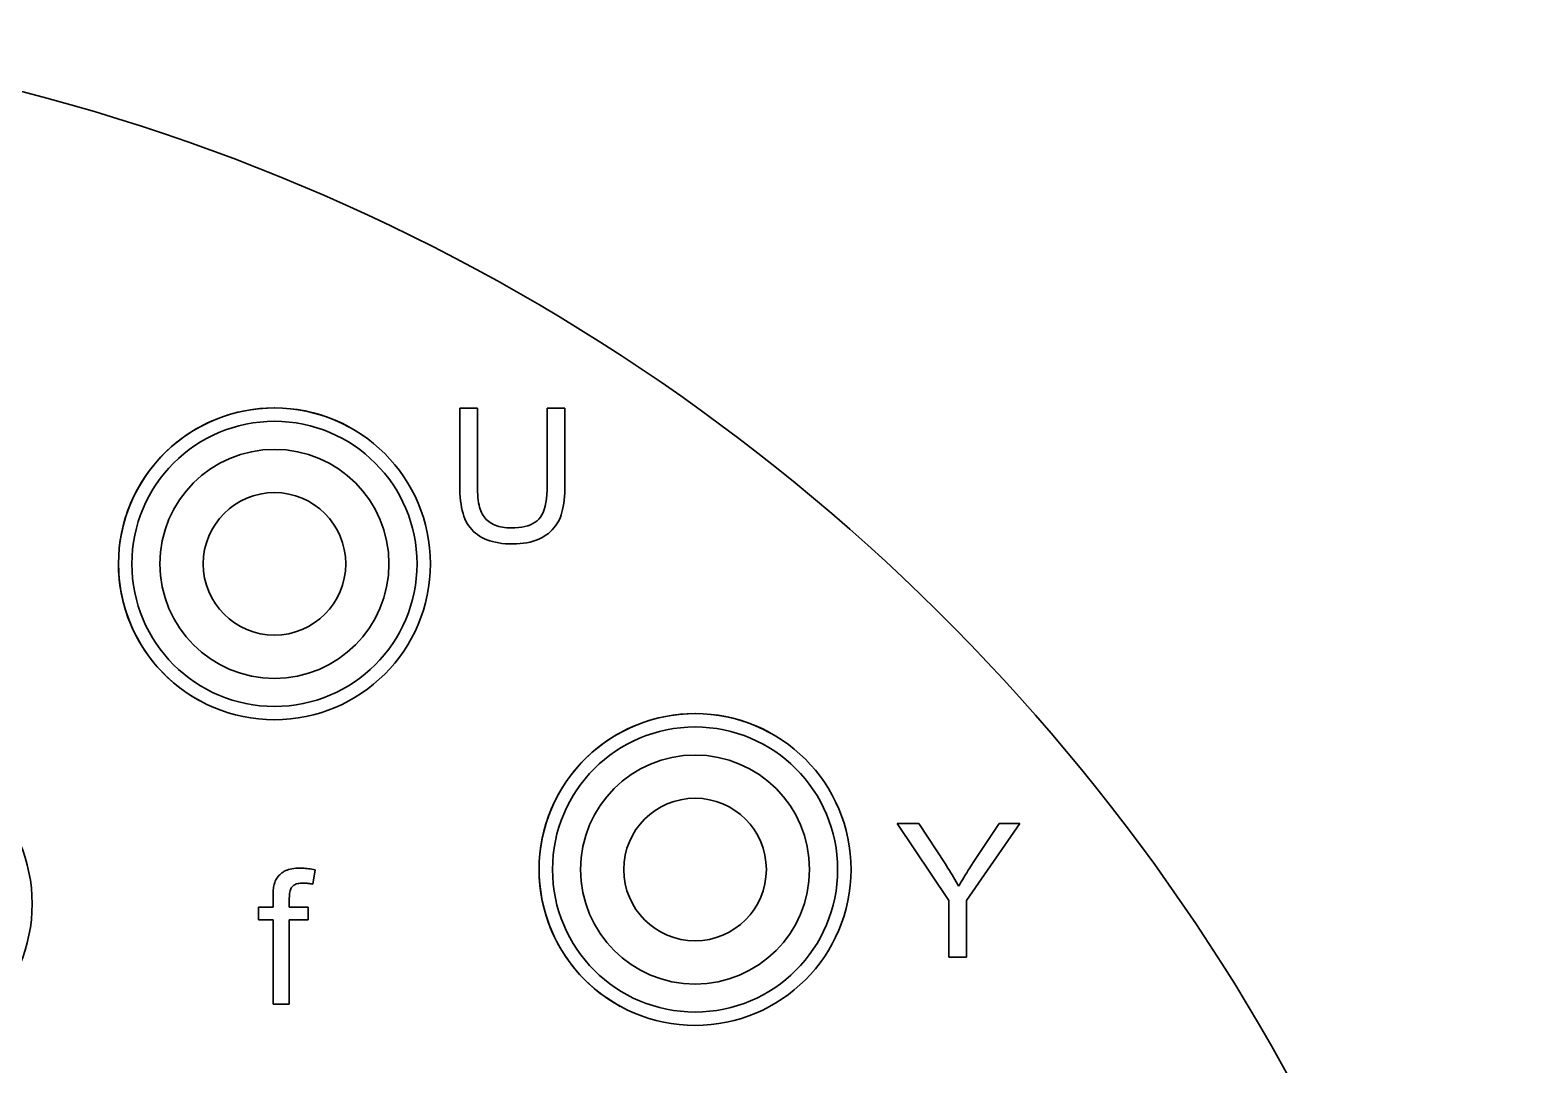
# Model space of a CAD drawing. Extents: x 23 to 417, y 3 to 294.
# Drawn here: x 153.62 to 166.29, y 117.19 to 125.9 of the extents above; entities that cross this region are included whole.
import ezdxf

# ---------------------------------------------------------------- set-up
doc = ezdxf.new("R2010")
doc.units = 0
doc.layers.get('0').update_dxf_attribs({"lineweight": 13})

msp = doc.modelspace()

# ---------------------------------------------------------------- linework, layer by layer
at = {"color": 7, "lineweight": 35, "ltscale": 0.003722}
for p, q in [((157.2314, 122.7146), (157.3802, 122.7146)), ((157.9673, 122.7146), (158.1162, 122.7146)), ((161.4955, 118.0932), (161.3466, 118.0932))]:
    msp.add_line(p, q, dxfattribs=at)
at = {"color": 7, "lineweight": 35, "ltscale": 0.016249}
for p, q in [((157.2314, 122.0647), (157.2314, 122.7146)), ((158.1162, 122.7146), (158.1162, 122.0647))]:
    msp.add_line(p, q, dxfattribs=at)
at = {"color": 7, "lineweight": 35, "ltscale": 0.01623}
for p, q in [((157.3802, 122.7146), (157.3802, 122.0654)), ((157.9673, 122.0654), (157.9673, 122.7146))]:
    msp.add_line(p, q, dxfattribs=at)
at = {"color": 7, "lineweight": 35, "ltscale": 0.000875261}
msp.add_line((157.2318, 122.0297), (157.2314, 122.0647), dxfattribs=at)
at = {"color": 7, "lineweight": 35, "ltscale": 0.000713564}
msp.add_line((157.3802, 122.0654), (157.3805, 122.0369), dxfattribs=at)
at = {"color": 7, "lineweight": 35, "ltscale": 0.001025}
msp.add_line((157.9666, 122.0244), (157.9673, 122.0654), dxfattribs=at)
at = {"color": 7, "lineweight": 35, "ltscale": 0.000830604}
msp.add_line((158.1162, 122.0647), (158.1158, 122.0314), dxfattribs=at)
at = {"color": 7, "lineweight": 35, "ltscale": 0.000838025}
msp.add_line((157.2331, 121.9962), (157.2318, 122.0297), dxfattribs=at)
at = {"color": 7, "lineweight": 35, "ltscale": 0.000801175}
msp.add_line((157.2352, 121.9642), (157.2331, 121.9962), dxfattribs=at)
at = {"color": 7, "lineweight": 35, "ltscale": 0.000765594}
msp.add_line((157.2383, 121.9337), (157.2352, 121.9642), dxfattribs=at)
at = {"color": 7, "lineweight": 35, "ltscale": 0.000730276}
msp.add_line((157.2421, 121.9048), (157.2383, 121.9337), dxfattribs=at)
at = {"color": 7, "lineweight": 35, "ltscale": 0.000675512}
msp.add_line((157.3805, 122.0369), (157.3813, 122.0099), dxfattribs=at)
at = {"color": 7, "lineweight": 35, "ltscale": 0.000637192}
msp.add_line((157.3813, 122.0099), (157.3827, 121.9844), dxfattribs=at)
at = {"color": 7, "lineweight": 35, "ltscale": 0.000599862}
msp.add_line((157.3827, 121.9844), (157.3846, 121.9605), dxfattribs=at)
at = {"color": 7, "lineweight": 35, "ltscale": 0.000562671}
msp.add_line((157.3846, 121.9605), (157.3871, 121.9381), dxfattribs=at)
at = {"color": 7, "lineweight": 35, "ltscale": 0.000526074}
msp.add_line((157.3871, 121.9381), (157.3901, 121.9173), dxfattribs=at)
at = {"color": 7, "lineweight": 35, "ltscale": 0.00076616}
msp.add_line((157.9498, 121.888), (157.9561, 121.918), dxfattribs=at)
at = {"color": 7, "lineweight": 35, "ltscale": 0.000827596}
msp.add_line((157.9561, 121.918), (157.961, 121.9507), dxfattribs=at)
at = {"color": 7, "lineweight": 35, "ltscale": 0.000891803}
msp.add_line((157.961, 121.9507), (157.9645, 121.9862), dxfattribs=at)
at = {"color": 7, "lineweight": 35, "ltscale": 0.000957289}
msp.add_line((157.9645, 121.9862), (157.9666, 122.0244), dxfattribs=at)
at = {"color": 7, "lineweight": 35, "ltscale": 0.000696021}
msp.add_line((158.11, 121.9402), (158.1066, 121.9125), dxfattribs=at)
at = {"color": 7, "lineweight": 35, "ltscale": 0.000728958}
msp.add_line((158.1127, 121.9692), (158.11, 121.9402), dxfattribs=at)
at = {"color": 7, "lineweight": 35, "ltscale": 0.000762242}
msp.add_line((158.1146, 121.9996), (158.1127, 121.9692), dxfattribs=at)
at = {"color": 7, "lineweight": 35, "ltscale": 0.000796181}
msp.add_line((158.1158, 122.0314), (158.1146, 121.9996), dxfattribs=at)
at = {"color": 7, "lineweight": 35, "ltscale": 0.000696182}
msp.add_line((157.2468, 121.8773), (157.2421, 121.9048), dxfattribs=at)
at = {"color": 7, "lineweight": 35, "ltscale": 0.000663437}
msp.add_line((157.2524, 121.8514), (157.2468, 121.8773), dxfattribs=at)
at = {"color": 7, "lineweight": 35, "ltscale": 0.000631448}
msp.add_line((157.2589, 121.8269), (157.2524, 121.8514), dxfattribs=at)
at = {"color": 7, "lineweight": 35, "ltscale": 0.000601242}
msp.add_line((157.2662, 121.804), (157.2589, 121.8269), dxfattribs=at)
at = {"color": 7, "lineweight": 35, "ltscale": 0.000572305}
msp.add_line((157.2743, 121.7826), (157.2662, 121.804), dxfattribs=at)
at = {"color": 7, "lineweight": 35, "ltscale": 0.000490397}
msp.add_line((157.3901, 121.9173), (157.3936, 121.898), dxfattribs=at)
at = {"color": 7, "lineweight": 35, "ltscale": 0.000455362}
msp.add_line((157.3936, 121.898), (157.3977, 121.8803), dxfattribs=at)
at = {"color": 7, "lineweight": 35, "ltscale": 0.000421083}
msp.add_line((157.3977, 121.8803), (157.4023, 121.8641), dxfattribs=at)
at = {"color": 7, "lineweight": 35, "ltscale": 0.000388917}
msp.add_line((157.4023, 121.8641), (157.4075, 121.8494), dxfattribs=at)
at = {"color": 7, "lineweight": 35, "ltscale": 0.000369204}
msp.add_line((157.4075, 121.8494), (157.4133, 121.8358), dxfattribs=at)
at = {"color": 7, "lineweight": 35, "ltscale": 0.000363389}
msp.add_line((157.4133, 121.8358), (157.4199, 121.8229), dxfattribs=at)
at = {"color": 7, "lineweight": 35, "ltscale": 0.00035873}
msp.add_line((157.4199, 121.8229), (157.4274, 121.8106), dxfattribs=at)
at = {"color": 7, "lineweight": 35, "ltscale": 0.000356313}
msp.add_line((157.4274, 121.8106), (157.4355, 121.7989), dxfattribs=at)
at = {"color": 7, "lineweight": 35, "ltscale": 0.000355275}
msp.add_line((157.4355, 121.7989), (157.4445, 121.7879), dxfattribs=at)
at = {"color": 7, "lineweight": 35, "ltscale": 0.000524621}
msp.add_line((157.8975, 121.7792), (157.9107, 121.7955), dxfattribs=at)
at = {"color": 7, "lineweight": 35, "ltscale": 0.000560226}
msp.add_line((157.9107, 121.7955), (157.9226, 121.8145), dxfattribs=at)
at = {"color": 7, "lineweight": 35, "ltscale": 0.000603727}
msp.add_line((157.9226, 121.8145), (157.9331, 121.8362), dxfattribs=at)
at = {"color": 7, "lineweight": 35, "ltscale": 0.000653209}
msp.add_line((157.9331, 121.8362), (157.9422, 121.8607), dxfattribs=at)
at = {"color": 7, "lineweight": 35, "ltscale": 0.000707742}
msp.add_line((157.9422, 121.8607), (157.9498, 121.888), dxfattribs=at)
at = {"color": 7, "lineweight": 35, "ltscale": 0.00053166}
msp.add_line((158.0778, 121.7953), (158.0695, 121.7757), dxfattribs=at)
at = {"color": 7, "lineweight": 35, "ltscale": 0.000547363}
msp.add_line((158.0851, 121.8159), (158.0778, 121.7953), dxfattribs=at)
at = {"color": 7, "lineweight": 35, "ltscale": 0.000574917}
msp.add_line((158.0916, 121.838), (158.0851, 121.8159), dxfattribs=at)
at = {"color": 7, "lineweight": 35, "ltscale": 0.000603642}
msp.add_line((158.0974, 121.8614), (158.0916, 121.838), dxfattribs=at)
at = {"color": 7, "lineweight": 35, "ltscale": 0.000633184}
msp.add_line((158.1024, 121.8863), (158.0974, 121.8614), dxfattribs=at)
at = {"color": 7, "lineweight": 35, "ltscale": 0.000664482}
msp.add_line((158.1066, 121.9125), (158.1024, 121.8863), dxfattribs=at)
at = {"color": 7, "lineweight": 35, "ltscale": 0.000553755}
msp.add_line((157.2835, 121.7625), (157.2743, 121.7826), dxfattribs=at)
at = {"color": 7, "lineweight": 35, "ltscale": 0.000544541}
msp.add_line((157.2938, 121.7433), (157.2835, 121.7625), dxfattribs=at)
at = {"color": 7, "lineweight": 35, "ltscale": 0.000538101}
msp.add_line((157.3053, 121.7251), (157.2938, 121.7433), dxfattribs=at)
at = {"color": 7, "lineweight": 35, "ltscale": 0.00053383}
msp.add_line((157.3179, 121.7079), (157.3053, 121.7251), dxfattribs=at)
at = {"color": 7, "lineweight": 35, "ltscale": 0.000532871}
msp.add_line((157.3317, 121.6916), (157.3179, 121.7079), dxfattribs=at)
at = {"color": 7, "lineweight": 35, "ltscale": 0.000533907}
msp.add_line((157.3466, 121.6763), (157.3317, 121.6916), dxfattribs=at)
at = {"color": 7, "lineweight": 35, "ltscale": 0.000538233}
msp.add_line((157.3627, 121.662), (157.3466, 121.6763), dxfattribs=at)
at = {"color": 7, "lineweight": 35, "ltscale": 0.000356231}
msp.add_line((157.4445, 121.7879), (157.4543, 121.7775), dxfattribs=at)
at = {"color": 7, "lineweight": 35, "ltscale": 0.000358961}
msp.add_line((157.4543, 121.7775), (157.4648, 121.7678), dxfattribs=at)
at = {"color": 7, "lineweight": 35, "ltscale": 0.00036322}
msp.add_line((157.4648, 121.7678), (157.4761, 121.7587), dxfattribs=at)
at = {"color": 7, "lineweight": 35, "ltscale": 0.000369313}
msp.add_line((157.4761, 121.7587), (157.4882, 121.7502), dxfattribs=at)
at = {"color": 7, "lineweight": 35, "ltscale": 0.000377087}
msp.add_line((157.4882, 121.7502), (157.5011, 121.7424), dxfattribs=at)
at = {"color": 7, "lineweight": 35, "ltscale": 0.000383406}
msp.add_line((157.5011, 121.7424), (157.5147, 121.7352), dxfattribs=at)
at = {"color": 7, "lineweight": 35, "ltscale": 0.000388641}
msp.add_line((157.5147, 121.7352), (157.5289, 121.7288), dxfattribs=at)
at = {"color": 7, "lineweight": 35, "ltscale": 0.000394825}
msp.add_line((157.5289, 121.7288), (157.5436, 121.7232), dxfattribs=at)
at = {"color": 7, "lineweight": 35, "ltscale": 0.000402378}
msp.add_line((157.5436, 121.7232), (157.5589, 121.7183), dxfattribs=at)
at = {"color": 7, "lineweight": 35, "ltscale": 0.000411713}
msp.add_line((157.5589, 121.7183), (157.5749, 121.7142), dxfattribs=at)
at = {"color": 7, "lineweight": 35, "ltscale": 0.000421711}
msp.add_line((157.5749, 121.7142), (157.5914, 121.7108), dxfattribs=at)
at = {"color": 7, "lineweight": 35, "ltscale": 0.000433052}
msp.add_line((157.5914, 121.7108), (157.6085, 121.7081), dxfattribs=at)
at = {"color": 7, "lineweight": 35, "ltscale": 0.000445075}
msp.add_line((157.6085, 121.7081), (157.6262, 121.7063), dxfattribs=at)
at = {"color": 7, "lineweight": 35, "ltscale": 0.000458357}
msp.add_line((157.6262, 121.7063), (157.6445, 121.7051), dxfattribs=at)
at = {"color": 7, "lineweight": 35, "ltscale": 0.000472163}
msp.add_line((157.6445, 121.7051), (157.6634, 121.7047), dxfattribs=at)
at = {"color": 7, "lineweight": 35, "ltscale": 0.000797861}
msp.add_line((157.6634, 121.7047), (157.6953, 121.7055), dxfattribs=at)
at = {"color": 7, "lineweight": 35, "ltscale": 0.000752543}
msp.add_line((157.6953, 121.7055), (157.7253, 121.7077), dxfattribs=at)
at = {"color": 7, "lineweight": 35, "ltscale": 0.000709079}
msp.add_line((157.7253, 121.7077), (157.7535, 121.7115), dxfattribs=at)
at = {"color": 7, "lineweight": 35, "ltscale": 0.000668817}
msp.add_line((157.7535, 121.7115), (157.7797, 121.7167), dxfattribs=at)
at = {"color": 7, "lineweight": 35, "ltscale": 0.000631144}
msp.add_line((157.7797, 121.7167), (157.804, 121.7234), dxfattribs=at)
at = {"color": 7, "lineweight": 35, "ltscale": 0.00059781}
msp.add_line((157.804, 121.7234), (157.8265, 121.7315), dxfattribs=at)
at = {"color": 7, "lineweight": 35, "ltscale": 0.000568506}
msp.add_line((157.8265, 121.7315), (157.8471, 121.7412), dxfattribs=at)
at = {"color": 7, "lineweight": 35, "ltscale": 0.000544148}
msp.add_line((157.8471, 121.7412), (157.8658, 121.7524), dxfattribs=at)
at = {"color": 7, "lineweight": 35, "ltscale": 0.000525853}
msp.add_line((157.8658, 121.7524), (157.8826, 121.765), dxfattribs=at)
at = {"color": 7, "lineweight": 35, "ltscale": 0.000513843}
msp.add_line((157.8826, 121.765), (157.8975, 121.7792), dxfattribs=at)
at = {"color": 7, "lineweight": 35, "ltscale": 0.00055539}
msp.add_line((157.9938, 121.6739), (157.9769, 121.6595), dxfattribs=at)
at = {"color": 7, "lineweight": 35, "ltscale": 0.000544906}
msp.add_line((158.0095, 121.689), (157.9938, 121.6739), dxfattribs=at)
at = {"color": 7, "lineweight": 35, "ltscale": 0.000536678}
msp.add_line((158.024, 121.7048), (158.0095, 121.689), dxfattribs=at)
at = {"color": 7, "lineweight": 35, "ltscale": 0.000530955}
msp.add_line((158.0372, 121.7215), (158.024, 121.7048), dxfattribs=at)
at = {"color": 7, "lineweight": 35, "ltscale": 0.000527041}
msp.add_line((158.0492, 121.7388), (158.0372, 121.7215), dxfattribs=at)
at = {"color": 7, "lineweight": 35, "ltscale": 0.000526387}
msp.add_line((158.06, 121.7569), (158.0492, 121.7388), dxfattribs=at)
at = {"color": 7, "lineweight": 35, "ltscale": 0.000527664}
msp.add_line((158.0695, 121.7757), (158.06, 121.7569), dxfattribs=at)
at = {"color": 7, "lineweight": 35, "ltscale": 0.000544515}
msp.add_line((157.3799, 121.6487), (157.3627, 121.662), dxfattribs=at)
at = {"color": 7, "lineweight": 35, "ltscale": 0.000553713}
msp.add_line((157.3983, 121.6363), (157.3799, 121.6487), dxfattribs=at)
at = {"color": 7, "lineweight": 35, "ltscale": 0.000565145}
msp.add_line((157.4179, 121.6249), (157.3983, 121.6363), dxfattribs=at)
at = {"color": 7, "lineweight": 35, "ltscale": 0.000578197}
msp.add_line((157.4385, 121.6146), (157.4179, 121.6249), dxfattribs=at)
at = {"color": 7, "lineweight": 35, "ltscale": 0.000592668}
msp.add_line((157.4604, 121.6053), (157.4385, 121.6146), dxfattribs=at)
at = {"color": 7, "lineweight": 35, "ltscale": 0.000610098}
msp.add_line((157.4833, 121.5971), (157.4604, 121.6053), dxfattribs=at)
at = {"color": 7, "lineweight": 35, "ltscale": 0.000628766}
msp.add_line((157.5075, 121.5901), (157.4833, 121.5971), dxfattribs=at)
at = {"color": 7, "lineweight": 35, "ltscale": 0.000649527}
msp.add_line((157.5328, 121.5841), (157.5075, 121.5901), dxfattribs=at)
at = {"color": 7, "lineweight": 35, "ltscale": 0.0006722}
msp.add_line((157.5592, 121.5792), (157.5328, 121.5841), dxfattribs=at)
at = {"color": 7, "lineweight": 35, "ltscale": 0.000696342}
msp.add_line((157.5868, 121.5754), (157.5592, 121.5792), dxfattribs=at)
at = {"color": 7, "lineweight": 35, "ltscale": 0.000721625}
msp.add_line((157.6155, 121.5726), (157.5868, 121.5754), dxfattribs=at)
at = {"color": 7, "lineweight": 35, "ltscale": 0.000748419}
msp.add_line((157.6454, 121.571), (157.6155, 121.5726), dxfattribs=at)
at = {"color": 7, "lineweight": 35, "ltscale": 0.000776029}
msp.add_line((157.6765, 121.5705), (157.6454, 121.571), dxfattribs=at)
at = {"color": 7, "lineweight": 35, "ltscale": 0.000798074}
msp.add_line((157.7084, 121.5711), (157.6765, 121.5705), dxfattribs=at)
at = {"color": 7, "lineweight": 35, "ltscale": 0.000767917}
msp.add_line((157.739, 121.573), (157.7084, 121.5711), dxfattribs=at)
at = {"color": 7, "lineweight": 35, "ltscale": 0.000739419}
msp.add_line((157.7684, 121.5761), (157.739, 121.573), dxfattribs=at)
at = {"color": 7, "lineweight": 35, "ltscale": 0.000712575}
msp.add_line((157.7966, 121.5805), (157.7684, 121.5761), dxfattribs=at)
at = {"color": 7, "lineweight": 35, "ltscale": 0.000687189}
msp.add_line((157.8235, 121.5861), (157.7966, 121.5805), dxfattribs=at)
at = {"color": 7, "lineweight": 35, "ltscale": 0.000664087}
msp.add_line((157.8492, 121.593), (157.8235, 121.5861), dxfattribs=at)
at = {"color": 7, "lineweight": 35, "ltscale": 0.000643172}
msp.add_line((157.8736, 121.6011), (157.8492, 121.593), dxfattribs=at)
at = {"color": 7, "lineweight": 35, "ltscale": 0.000624531}
msp.add_line((157.8967, 121.6105), (157.8736, 121.6011), dxfattribs=at)
at = {"color": 7, "lineweight": 35, "ltscale": 0.000608694}
msp.add_line((157.9186, 121.6211), (157.8967, 121.6105), dxfattribs=at)
at = {"color": 7, "lineweight": 35, "ltscale": 0.000595858}
msp.add_line((157.9393, 121.633), (157.9186, 121.6211), dxfattribs=at)
at = {"color": 7, "lineweight": 35, "ltscale": 0.000582276}
msp.add_line((157.9587, 121.6459), (157.9393, 121.633), dxfattribs=at)
at = {"color": 7, "lineweight": 35, "ltscale": 0.000567911}
msp.add_line((157.9769, 121.6595), (157.9587, 121.6459), dxfattribs=at)
at = {"color": 7, "lineweight": 35, "ltscale": 0.004528}
msp.add_line((160.9131, 119.2182), (161.0942, 119.2182), dxfattribs=at)
at = {"color": 7, "lineweight": 35, "ltscale": 0.019501}
msp.add_line((161.3466, 118.5697), (160.9131, 119.2182), dxfattribs=at)
at = {"color": 7, "lineweight": 35, "ltscale": 0.010131}
msp.add_line((161.0942, 119.2182), (161.3159, 118.879), dxfattribs=at)
at = {"color": 7, "lineweight": 35, "ltscale": 0.019717}
msp.add_line((161.9444, 119.2182), (161.4955, 118.5697), dxfattribs=at)
at = {"color": 7, "lineweight": 35, "ltscale": 0.009902}
msp.add_line((161.5531, 118.8874), (161.771, 119.2182), dxfattribs=at)
at = {"color": 7, "lineweight": 35, "ltscale": 0.004336}
msp.add_line((161.771, 119.2182), (161.9444, 119.2182), dxfattribs=at)
at = {"color": 7, "lineweight": 35, "ltscale": 0.00056498}
msp.add_line((161.3159, 118.879), (161.3281, 118.86), dxfattribs=at)
at = {"color": 7, "lineweight": 35, "ltscale": 0.000652316}
msp.add_line((161.5388, 118.8655), (161.5531, 118.8874), dxfattribs=at)
at = {"color": 7, "lineweight": 35, "ltscale": 0.00027942}
msp.add_line((155.6834, 118.7418), (155.6889, 118.7515), dxfattribs=at)
at = {"color": 7, "lineweight": 35, "ltscale": 0.000278696}
msp.add_line((155.6889, 118.7515), (155.695, 118.7608), dxfattribs=at)
at = {"color": 7, "lineweight": 35, "ltscale": 0.000279057}
msp.add_line((155.695, 118.7608), (155.7017, 118.7697), dxfattribs=at)
at = {"color": 7, "lineweight": 35, "ltscale": 0.000280778}
msp.add_line((155.7017, 118.7697), (155.709, 118.7782), dxfattribs=at)
at = {"color": 7, "lineweight": 35, "ltscale": 0.00028325}
msp.add_line((155.709, 118.7782), (155.717, 118.7863), dxfattribs=at)
at = {"color": 7, "lineweight": 35, "ltscale": 0.000287447}
msp.add_line((155.717, 118.7863), (155.7255, 118.794), dxfattribs=at)
at = {"color": 7, "lineweight": 35, "ltscale": 0.000292182}
msp.add_line((155.7255, 118.794), (155.7346, 118.8013), dxfattribs=at)
at = {"color": 7, "lineweight": 35, "ltscale": 0.000298289}
msp.add_line((155.7346, 118.8013), (155.7444, 118.8082), dxfattribs=at)
at = {"color": 7, "lineweight": 35, "ltscale": 0.000305686}
msp.add_line((155.7444, 118.8082), (155.7548, 118.8145), dxfattribs=at)
at = {"color": 7, "lineweight": 35, "ltscale": 0.00031527}
msp.add_line((155.7548, 118.8145), (155.7661, 118.8202), dxfattribs=at)
at = {"color": 7, "lineweight": 35, "ltscale": 0.000326706}
msp.add_line((155.7661, 118.8202), (155.7782, 118.8252), dxfattribs=at)
at = {"color": 7, "lineweight": 35, "ltscale": 0.000339636}
msp.add_line((155.7782, 118.8252), (155.791, 118.8295), dxfattribs=at)
at = {"color": 7, "lineweight": 35, "ltscale": 0.000354007}
msp.add_line((155.791, 118.8295), (155.8047, 118.8332), dxfattribs=at)
at = {"color": 7, "lineweight": 35, "ltscale": 0.000369945}
msp.add_line((155.8047, 118.8332), (155.8192, 118.8362), dxfattribs=at)
at = {"color": 7, "lineweight": 35, "ltscale": 0.000386668}
msp.add_line((155.8192, 118.8362), (155.8345, 118.8386), dxfattribs=at)
at = {"color": 7, "lineweight": 35, "ltscale": 0.000404426}
msp.add_line((155.8345, 118.8386), (155.8506, 118.8402), dxfattribs=at)
at = {"color": 7, "lineweight": 35, "ltscale": 0.000423301}
msp.add_line((155.8506, 118.8402), (155.8675, 118.8412), dxfattribs=at)
at = {"color": 7, "lineweight": 35, "ltscale": 0.000442672}
msp.add_line((155.8675, 118.8412), (155.8852, 118.8416), dxfattribs=at)
at = {"color": 7, "lineweight": 35, "ltscale": 0.000294714}
msp.add_line((155.8852, 118.8416), (155.897, 118.8414), dxfattribs=at)
at = {"color": 7, "lineweight": 35, "ltscale": 0.000301151}
msp.add_line((155.897, 118.8414), (155.909, 118.841), dxfattribs=at)
at = {"color": 7, "lineweight": 35, "ltscale": 0.000307474}
msp.add_line((155.909, 118.841), (155.9213, 118.8403), dxfattribs=at)
at = {"color": 7, "lineweight": 35, "ltscale": 0.000313937}
msp.add_line((155.9213, 118.8403), (155.9338, 118.8394), dxfattribs=at)
at = {"color": 7, "lineweight": 35, "ltscale": 0.000320785}
msp.add_line((155.9338, 118.8394), (155.9466, 118.8381), dxfattribs=at)
at = {"color": 7, "lineweight": 35, "ltscale": 0.000327511}
msp.add_line((155.9466, 118.8381), (155.9596, 118.8366), dxfattribs=at)
at = {"color": 7, "lineweight": 35, "ltscale": 0.000334623}
msp.add_line((155.9596, 118.8366), (155.9729, 118.8348), dxfattribs=at)
at = {"color": 7, "lineweight": 35, "ltscale": 0.000341543}
msp.add_line((155.9729, 118.8348), (155.9864, 118.8327), dxfattribs=at)
at = {"color": 7, "lineweight": 35, "ltscale": 0.000348859}
msp.add_line((155.9864, 118.8327), (156.0001, 118.8304), dxfattribs=at)
at = {"color": 7, "lineweight": 35, "ltscale": 0.003056}
msp.add_line((156.0141, 118.8277), (155.9934, 118.7073), dxfattribs=at)
at = {"color": 7, "lineweight": 35, "ltscale": 0.000356044}
msp.add_line((156.0001, 118.8304), (156.0141, 118.8277), dxfattribs=at)
at = {"color": 7, "lineweight": 35, "ltscale": 0.000562852}
msp.add_line((161.3281, 118.86), (161.3402, 118.8409), dxfattribs=at)
at = {"color": 7, "lineweight": 35, "ltscale": 0.000560554}
msp.add_line((161.3402, 118.8409), (161.352, 118.8219), dxfattribs=at)
at = {"color": 7, "lineweight": 35, "ltscale": 0.000558305}
msp.add_line((161.352, 118.8219), (161.3637, 118.8029), dxfattribs=at)
at = {"color": 7, "lineweight": 35, "ltscale": 0.000556223}
msp.add_line((161.3637, 118.8029), (161.3752, 118.7838), dxfattribs=at)
at = {"color": 7, "lineweight": 35, "ltscale": 0.000554004}
msp.add_line((161.3752, 118.7838), (161.3866, 118.7648), dxfattribs=at)
at = {"color": 7, "lineweight": 35, "ltscale": 0.000551817}
msp.add_line((161.3866, 118.7648), (161.3978, 118.7458), dxfattribs=at)
at = {"color": 7, "lineweight": 35, "ltscale": 0.000561622}
msp.add_line((161.4626, 118.7436), (161.4742, 118.7628), dxfattribs=at)
at = {"color": 7, "lineweight": 35, "ltscale": 0.000576406}
msp.add_line((161.4742, 118.7628), (161.4863, 118.7825), dxfattribs=at)
at = {"color": 7, "lineweight": 35, "ltscale": 0.000591629}
msp.add_line((161.4863, 118.7825), (161.4988, 118.8026), dxfattribs=at)
at = {"color": 7, "lineweight": 35, "ltscale": 0.00060668}
msp.add_line((161.4988, 118.8026), (161.5117, 118.8231), dxfattribs=at)
at = {"color": 7, "lineweight": 35, "ltscale": 0.000621938}
msp.add_line((161.5117, 118.8231), (161.5251, 118.8441), dxfattribs=at)
at = {"color": 7, "lineweight": 35, "ltscale": 0.000637018}
msp.add_line((161.5251, 118.8441), (161.5388, 118.8655), dxfattribs=at)
at = {"color": 7, "lineweight": 35, "ltscale": 0.000378962}
msp.add_line((155.6597, 118.6151), (155.6602, 118.6302), dxfattribs=at)
at = {"color": 7, "lineweight": 35, "ltscale": 0.000358386}
msp.add_line((155.6602, 118.6302), (155.6609, 118.6445), dxfattribs=at)
at = {"color": 7, "lineweight": 35, "ltscale": 0.000337693}
msp.add_line((155.6609, 118.6445), (155.6619, 118.658), dxfattribs=at)
at = {"color": 7, "lineweight": 35, "ltscale": 0.000317263}
msp.add_line((155.6619, 118.658), (155.6632, 118.6706), dxfattribs=at)
at = {"color": 7, "lineweight": 35, "ltscale": 0.000297144}
msp.add_line((155.6632, 118.6706), (155.6648, 118.6824), dxfattribs=at)
at = {"color": 7, "lineweight": 35, "ltscale": 0.000277551}
msp.add_line((155.6648, 118.6824), (155.6667, 118.6933), dxfattribs=at)
at = {"color": 7, "lineweight": 35, "ltscale": 0.00025791}
msp.add_line((155.6667, 118.6933), (155.6689, 118.7034), dxfattribs=at)
at = {"color": 7, "lineweight": 35, "ltscale": 0.000239365}
msp.add_line((155.6689, 118.7034), (155.6714, 118.7127), dxfattribs=at)
at = {"color": 7, "lineweight": 35, "ltscale": 0.000221401}
msp.add_line((155.6714, 118.7127), (155.6742, 118.7211), dxfattribs=at)
at = {"color": 7, "lineweight": 35, "ltscale": 0.000284499}
msp.add_line((155.6742, 118.7211), (155.6785, 118.7316), dxfattribs=at)
at = {"color": 7, "lineweight": 35, "ltscale": 0.000281257}
msp.add_line((155.6785, 118.7316), (155.6834, 118.7418), dxfattribs=at)
at = {"color": 7, "lineweight": 35, "ltscale": 0.000311557}
msp.add_line((155.7993, 118.6275), (155.798, 118.6151), dxfattribs=at)
at = {"color": 7, "lineweight": 35, "ltscale": 0.000290022}
msp.add_line((155.8011, 118.639), (155.7993, 118.6275), dxfattribs=at)
at = {"color": 7, "lineweight": 35, "ltscale": 0.000269668}
msp.add_line((155.8035, 118.6495), (155.8011, 118.639), dxfattribs=at)
at = {"color": 7, "lineweight": 35, "ltscale": 0.000250011}
msp.add_line((155.8063, 118.6591), (155.8035, 118.6495), dxfattribs=at)
at = {"color": 7, "lineweight": 35, "ltscale": 0.00023229}
msp.add_line((155.8097, 118.6678), (155.8063, 118.6591), dxfattribs=at)
at = {"color": 7, "lineweight": 35, "ltscale": 0.000216226}
msp.add_line((155.8136, 118.6755), (155.8097, 118.6678), dxfattribs=at)
at = {"color": 7, "lineweight": 35, "ltscale": 0.000202512}
msp.add_line((155.8181, 118.6822), (155.8136, 118.6755), dxfattribs=at)
at = {"color": 7, "lineweight": 35, "ltscale": 0.000191408}
msp.add_line((155.823, 118.6881), (155.8181, 118.6822), dxfattribs=at)
at = {"color": 7, "lineweight": 35, "ltscale": 0.000189147}
msp.add_line((155.8286, 118.6932), (155.823, 118.6881), dxfattribs=at)
at = {"color": 7, "lineweight": 35, "ltscale": 0.000195093}
msp.add_line((155.835, 118.6978), (155.8286, 118.6932), dxfattribs=at)
at = {"color": 7, "lineweight": 35, "ltscale": 0.000202992}
msp.add_line((155.842, 118.7018), (155.835, 118.6978), dxfattribs=at)
at = {"color": 7, "lineweight": 35, "ltscale": 0.000213737}
msp.add_line((155.8498, 118.7053), (155.842, 118.7018), dxfattribs=at)
at = {"color": 7, "lineweight": 35, "ltscale": 0.000225571}
msp.add_line((155.8583, 118.7082), (155.8498, 118.7053), dxfattribs=at)
at = {"color": 7, "lineweight": 35, "ltscale": 0.000239556}
msp.add_line((155.8676, 118.7107), (155.8583, 118.7082), dxfattribs=at)
at = {"color": 7, "lineweight": 35, "ltscale": 0.000254689}
msp.add_line((155.8776, 118.7125), (155.8676, 118.7107), dxfattribs=at)
at = {"color": 7, "lineweight": 35, "ltscale": 0.000270727}
msp.add_line((155.8884, 118.7139), (155.8776, 118.7125), dxfattribs=at)
at = {"color": 7, "lineweight": 35, "ltscale": 0.000287688}
msp.add_line((155.8998, 118.7147), (155.8884, 118.7139), dxfattribs=at)
at = {"color": 7, "lineweight": 35, "ltscale": 0.00030534}
msp.add_line((155.9121, 118.7149), (155.8998, 118.7147), dxfattribs=at)
at = {"color": 7, "lineweight": 35, "ltscale": 0.000193117}
msp.add_line((155.9198, 118.7149), (155.9121, 118.7149), dxfattribs=at)
at = {"color": 7, "lineweight": 35, "ltscale": 0.000195496}
msp.add_line((155.9276, 118.7146), (155.9198, 118.7149), dxfattribs=at)
at = {"color": 7, "lineweight": 35, "ltscale": 0.000197645}
msp.add_line((155.9355, 118.7143), (155.9276, 118.7146), dxfattribs=at)
at = {"color": 7, "lineweight": 35, "ltscale": 0.000200439}
msp.add_line((155.9435, 118.7137), (155.9355, 118.7143), dxfattribs=at)
at = {"color": 7, "lineweight": 35, "ltscale": 0.000202983}
msp.add_line((155.9516, 118.713), (155.9435, 118.7137), dxfattribs=at)
at = {"color": 7, "lineweight": 35, "ltscale": 0.000205675}
msp.add_line((155.9598, 118.7122), (155.9516, 118.713), dxfattribs=at)
at = {"color": 7, "lineweight": 35, "ltscale": 0.000208043}
msp.add_line((155.968, 118.7112), (155.9598, 118.7122), dxfattribs=at)
at = {"color": 7, "lineweight": 35, "ltscale": 0.000211143}
msp.add_line((155.9764, 118.71), (155.968, 118.7112), dxfattribs=at)
at = {"color": 7, "lineweight": 35, "ltscale": 0.000213927}
msp.add_line((155.9848, 118.7087), (155.9764, 118.71), dxfattribs=at)
at = {"color": 7, "lineweight": 35, "ltscale": 0.00021678}
msp.add_line((155.9934, 118.7073), (155.9848, 118.7087), dxfattribs=at)
at = {"color": 7, "lineweight": 35, "ltscale": 0.000549671}
msp.add_line((161.3978, 118.7458), (161.4088, 118.7267), dxfattribs=at)
at = {"color": 7, "lineweight": 35, "ltscale": 0.000547517}
msp.add_line((161.4088, 118.7267), (161.4196, 118.7077), dxfattribs=at)
at = {"color": 7, "lineweight": 35, "ltscale": 0.000545543}
msp.add_line((161.4196, 118.7077), (161.4303, 118.6887), dxfattribs=at)
at = {"color": 7, "lineweight": 35, "ltscale": 0.000516335}
msp.add_line((161.4303, 118.6887), (161.4406, 118.7065), dxfattribs=at)
at = {"color": 7, "lineweight": 35, "ltscale": 0.000531309}
msp.add_line((161.4406, 118.7065), (161.4514, 118.7249), dxfattribs=at)
at = {"color": 7, "lineweight": 35, "ltscale": 0.000546199}
msp.add_line((161.4514, 118.7249), (161.4626, 118.7436), dxfattribs=at)
at = {"color": 7, "lineweight": 35, "ltscale": 0.00305}
for p, q in [((155.5376, 118.5123), (155.6596, 118.5123)), ((155.6596, 118.4049), (155.5376, 118.4049))]:
    msp.add_line(p, q, dxfattribs=at)
at = {"color": 7, "lineweight": 35, "ltscale": 0.002686}
for p, q in [((155.5376, 118.4049), (155.5376, 118.5123)), ((155.9558, 118.5123), (155.9558, 118.4049))]:
    msp.add_line(p, q, dxfattribs=at)
at = {"color": 7, "lineweight": 35, "ltscale": 0.000399992}
msp.add_line((155.6596, 118.5991), (155.6597, 118.6151), dxfattribs=at)
at = {"color": 7, "lineweight": 35, "ltscale": 0.002168}
msp.add_line((155.6596, 118.5123), (155.6596, 118.5991), dxfattribs=at)
at = {"color": 7, "lineweight": 35, "ltscale": 0.000356554}
msp.add_line((155.7972, 118.6018), (155.7969, 118.5876), dxfattribs=at)
at = {"color": 7, "lineweight": 35, "ltscale": 0.00188}
msp.add_line((155.7969, 118.5876), (155.7969, 118.5123), dxfattribs=at)
at = {"color": 7, "lineweight": 35, "ltscale": 0.003971}
for p, q in [((155.7969, 118.5123), (155.9558, 118.5123)), ((155.9558, 118.4049), (155.7969, 118.4049))]:
    msp.add_line(p, q, dxfattribs=at)
at = {"color": 7, "lineweight": 35, "ltscale": 0.000333867}
msp.add_line((155.798, 118.6151), (155.7972, 118.6018), dxfattribs=at)
at = {"color": 7, "lineweight": 35, "ltscale": 0.011914}
for p, q in [((161.3466, 118.0932), (161.3466, 118.5697)), ((161.4955, 118.5697), (161.4955, 118.0932))]:
    msp.add_line(p, q, dxfattribs=at)
at = {"color": 7, "lineweight": 35, "ltscale": 0.017689}
for p, q in [((155.6596, 117.6974), (155.6596, 118.4049)), ((155.7969, 118.4049), (155.7969, 117.6974))]:
    msp.add_line(p, q, dxfattribs=at)
at = {"color": 7, "lineweight": 35, "ltscale": 0.003434}
msp.add_line((155.7969, 117.6974), (155.6596, 117.6974), dxfattribs=at)
at = {"color": 7, "lineweight": 35}
for centre, radius in [((155.6717, 121.4026), 1.3125), ((155.6717, 121.4026), 1.2), ((155.6717, 121.4026), 0.9638), ((155.6717, 121.4026), 0.6), ((159.2118, 118.8298), 1.3125), ((159.2118, 118.8298), 1.2), ((152.3198, 118.5405), 1.3125), ((159.2118, 118.8298), 0.9638), ((159.2118, 118.8298), 0.6)]:
    msp.add_circle(centre, radius, dxfattribs=at)
for centre, radius, start, end in [((149.3198, 108.9405), 16.9688, 92.27977, 447.72023), ((155.6717, 121.4026), 1.3125, 61.35211, 241.35211), ((159.2118, 118.8298), 1.3125, 61.35211, 241.35211)]:
    msp.add_arc(centre, radius, start, end, dxfattribs=at)

doc.saveas('drawing.dxf')
